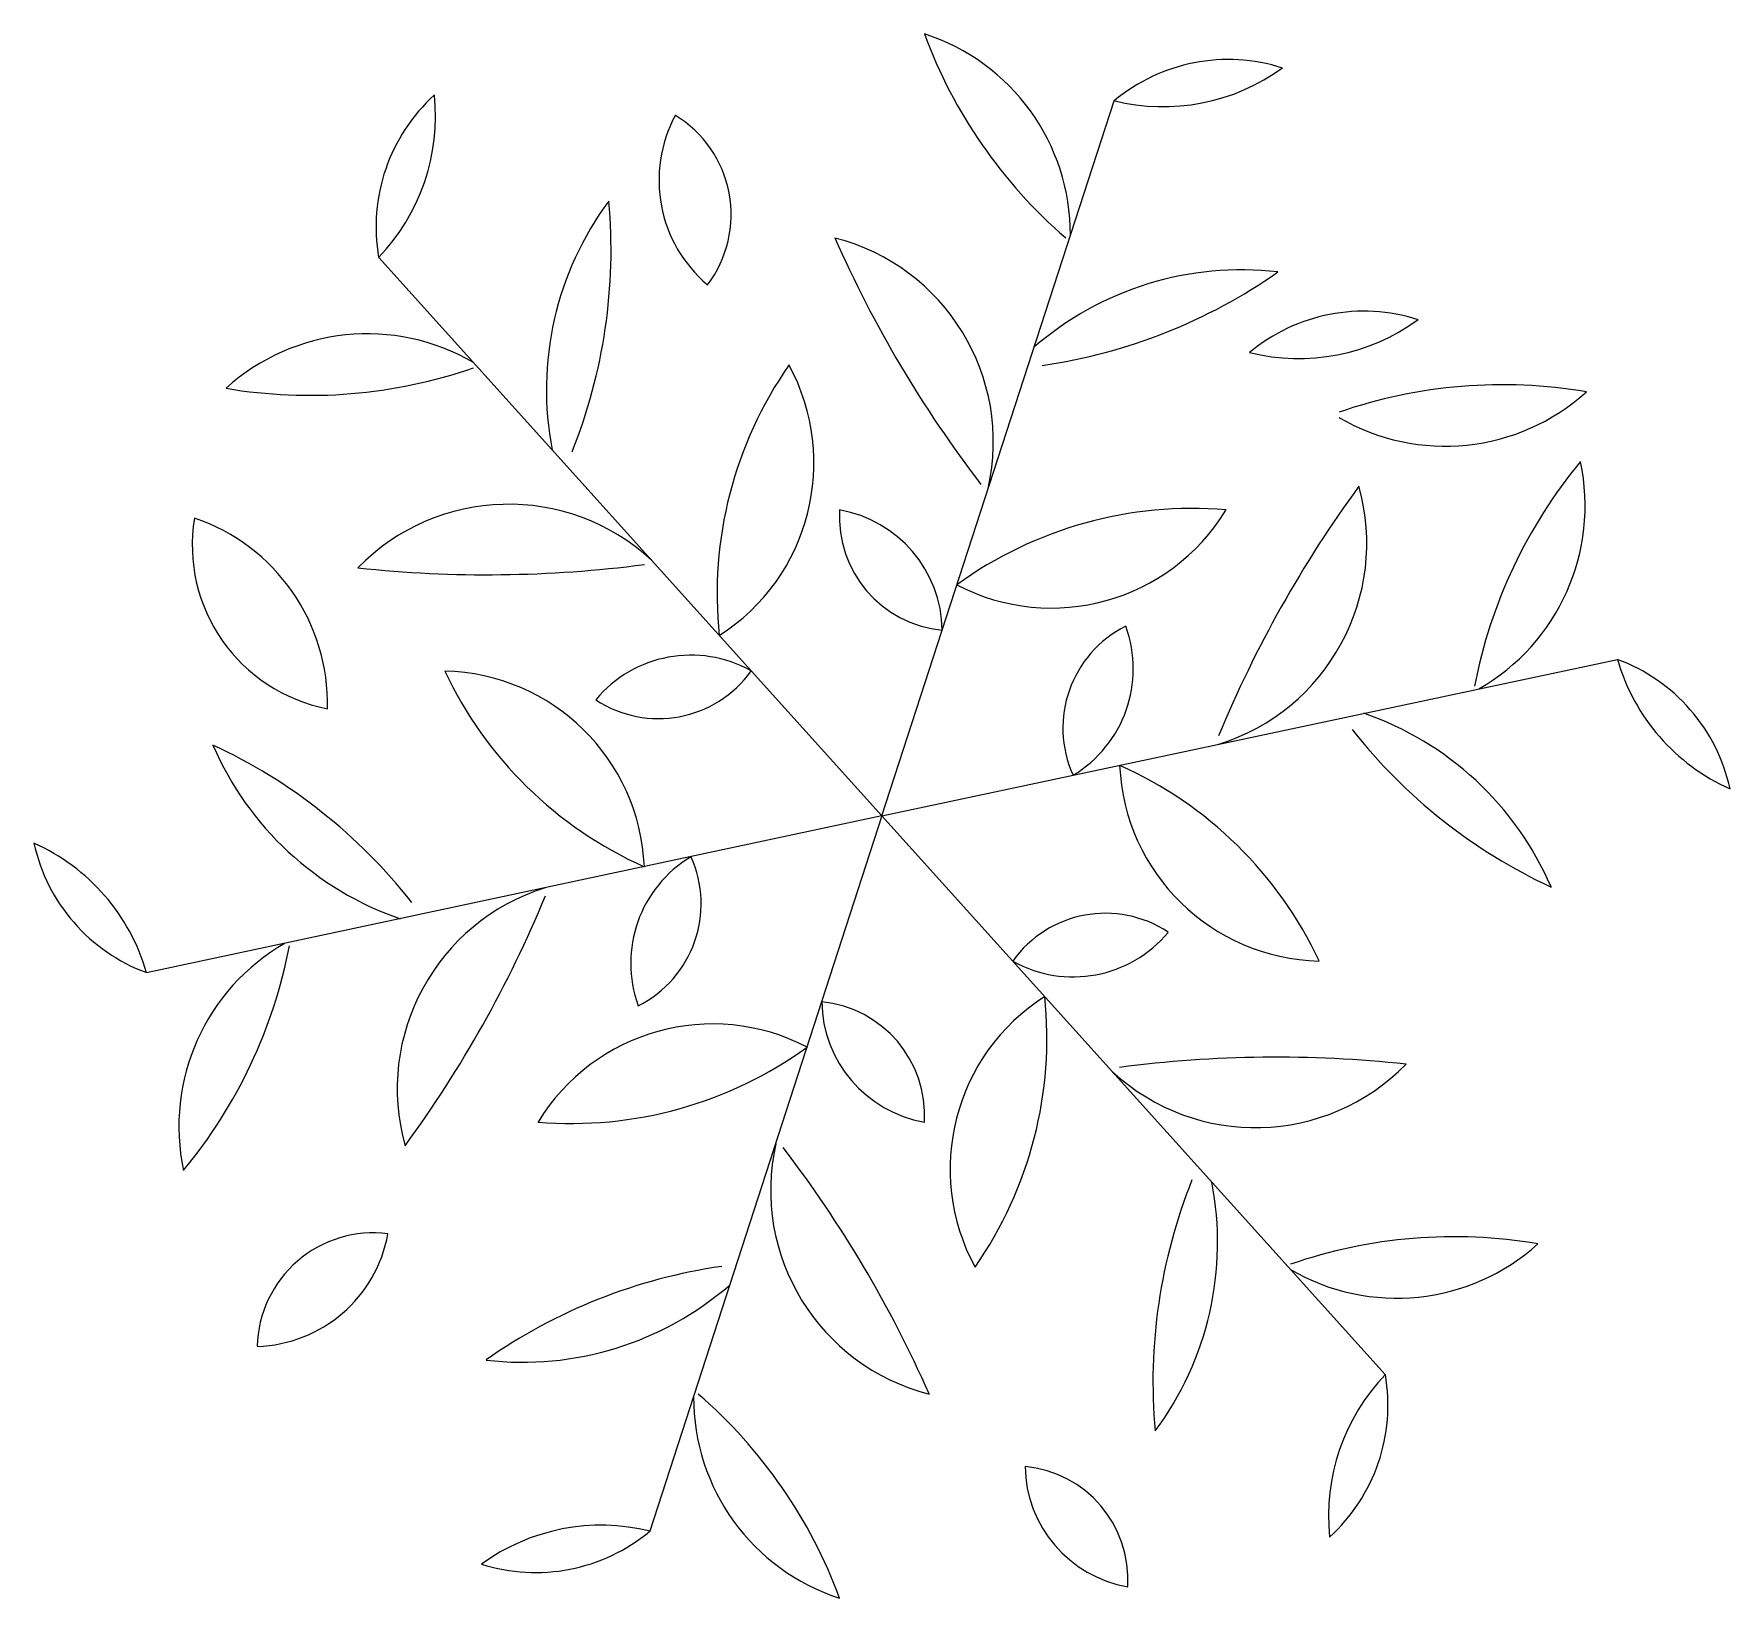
# Model space of a CAD drawing. Header units: millimetres. Extents: x 407.44 to 408.49, y 2573.61 to 2574.58.
import ezdxf

# ---------------------------------------------------------------- set-up
doc = ezdxf.new("R2010")
doc.units = ezdxf.units.MM
doc.header["$LTSCALE"] = 10
doc.layers.add('Vegetais', color=94, linetype='Continuous')

msp = doc.modelspace()

# ---------------------------------------------------------------- linework, layer by layer
at = {"layer": 'Vegetais'}
for q in [(408.1118, 2574.5428), (407.6548, 2574.4454), (408.4247, 2574.1956), (407.5105, 2574.0009), (407.8234, 2573.6538), (408.2804, 2573.7511)]:
    msp.add_line((407.9676, 2574.0983), q, dxfattribs=at)
for centre, radius, start, end in [((408.2859, 2574.6928), 0.3115, 200.3878, 229.0632), ((407.9536, 2574.4596), 0.1311, 359.75, 72.0497), ((408.1828, 2574.4576), 0.1108, 72.2233, 129.8114), ((408.1423, 2574.6654), 0.1263, 256.0238, 306.0109), ((407.7639, 2574.4643), 0.1108, 132.2233, 189.8114), ((407.5638, 2574.5331), 0.1263, 316.0238, 6.0109), ((407.9142, 2574.4934), 0.0852, 151.7015, 229.7406), ((407.8015, 2574.472), 0.0723, 322.8639, 58.5782), ((407.9554, 2574.3632), 0.1964, 143.3521, 190.9965), ((407.4603, 2574.4504), 0.3389, 338.197, 5.0866), ((408.6219, 2574.7592), 0.7472, 203.8113, 217.5003), ((407.906, 2574.3307), 0.1308, 347.2702, 75.7188), ((408.1909, 2574.2413), 0.1964, 83.3521, 130.9965), ((408.0189, 2574.7137), 0.3389, 278.197, 305.0866), ((408.267, 2574.3012), 0.1108, 72.2233, 129.8114), ((408.2265, 2574.5089), 0.1263, 256.0238, 306.0109), ((407.6477, 2574.2668), 0.1311, 59.75, 132.0497), ((408.1142, 2574.2362), 0.2491, 145.1527, 185.9348), ((407.7982, 2574.3177), 0.1271, 302.4729, 28.6145), ((407.6119, 2574.6712), 0.3115, 260.3878, 289.0632), ((408.3176, 2574.4592), 0.1311, 239.75, 312.0497), ((408.3534, 2574.0548), 0.3115, 80.3878, 109.0632), ((408.6417, 2574.1199), 0.3115, 140.3878, 169.0632), ((408.2735, 2574.2911), 0.1311, 299.75, 12.0497), ((408.8671, 2573.8621), 0.7472, 143.8113, 157.5003), ((408.1381, 2574.2678), 0.1308, 287.2702, 15.7188), ((407.6425, 2574.2667), 0.1036, 170.709, 259.1064), ((407.5008, 2574.1678), 0.1222, 358.6571, 71.1583), ((407.7355, 2574.1612), 0.1308, 47.2702, 135.7188), ((408.0119, 2574.2842), 0.0708, 176.5427, 264.4723), ((407.928, 2574.2125), 0.0771, 0.9077, 80.1073), ((408.1604, 2574.0403), 0.2491, 85.1527, 125.9348), ((408.0729, 2574.3546), 0.1271, 242.4729, 328.6145), ((407.7224, 2574.9954), 0.7472, 263.8113, 277.5003), ((408.1508, 2574.1529), 0.0708, 116.5427, 204.4723), ((408.0467, 2574.1897), 0.0771, 300.9077, 20.1073), ((407.6929, 2574.0613), 0.1271, 2.4729, 88.6145), ((407.9214, 2574.2942), 0.2491, 205.1527, 245.9348), ((407.8488, 2574.1211), 0.0771, 60.9077, 140.1073), ((407.8287, 2574.2296), 0.0708, 236.5427, 324.4723), ((408.5461, 2574.2305), 0.1263, 196.0238, 246.0109), ((408.3864, 2574.0916), 0.1108, 12.2233, 69.8114), ((408.2031, 2573.9764), 0.1964, 23.3521, 70.9965), ((408.5262, 2574.3615), 0.3389, 218.197, 245.0866), ((407.409, 2573.835), 0.3389, 38.197, 65.0866), ((407.7321, 2574.2201), 0.1964, 203.3521, 250.9965), ((408.2423, 2574.1352), 0.1271, 182.4729, 268.6145), ((408.0138, 2573.9023), 0.2491, 25.1527, 65.9348), ((407.3891, 2573.966), 0.1263, 16.0238, 66.0109), ((407.5488, 2574.1049), 0.1108, 192.2233, 249.8114), ((407.8885, 2574.0068), 0.0771, 120.9077, 200.1073), ((407.7844, 2574.0437), 0.0708, 296.5427, 24.4723), ((407.7971, 2573.9287), 0.1308, 107.2702, 195.7188), ((407.0681, 2574.3345), 0.7472, 323.8113, 337.5003), ((408.1065, 2573.967), 0.0708, 56.5427, 144.4723), ((408.0864, 2574.0754), 0.0771, 240.9077, 320.1073), ((407.6617, 2573.9054), 0.1311, 119.75, 192.0497), ((407.2935, 2574.0767), 0.3115, 320.3878, 349.0632), ((407.9233, 2573.9123), 0.0708, 356.5427, 84.4723), ((408.0072, 2573.984), 0.0771, 180.9077, 260.1073), ((408.137, 2573.8788), 0.1271, 122.4729, 208.6145), ((407.821, 2573.9603), 0.2491, 325.1527, 5.9348), ((407.8623, 2573.8419), 0.1271, 62.4729, 148.6145), ((407.7748, 2574.1563), 0.2491, 265.1527, 305.9348), ((408.2128, 2573.2012), 0.7472, 83.8113, 97.5003), ((408.1997, 2574.0354), 0.1308, 227.2702, 315.7188), ((408.0292, 2573.8658), 0.1308, 167.2702, 255.7188), ((407.3133, 2573.4374), 0.7472, 23.8113, 37.5003), ((408.4749, 2573.7462), 0.3389, 158.197, 185.0866), ((407.9798, 2573.8333), 0.1964, 323.3521, 10.9965), ((407.6515, 2573.7669), 0.0723, 82.8639, 178.5782), ((407.5767, 2573.8538), 0.0852, 271.7015, 349.7406), ((408.2875, 2573.9297), 0.1311, 239.75, 312.0497), ((408.3233, 2573.5253), 0.3115, 80.3878, 109.0632), ((407.9163, 2573.4829), 0.3389, 98.197, 125.0866), ((407.7443, 2573.9552), 0.1964, 263.3521, 310.9965), ((408.3714, 2573.6634), 0.1263, 136.0238, 186.0109), ((408.1713, 2573.7322), 0.1108, 312.2233, 9.8114), ((407.9816, 2573.7369), 0.1311, 179.75, 252.0497), ((407.6493, 2573.5037), 0.3115, 20.3878, 49.0632), ((408.0497, 2573.6236), 0.0708, 356.5427, 84.4723), ((408.1336, 2573.6952), 0.0771, 180.9077, 260.1073), ((407.7929, 2573.5312), 0.1263, 76.0238, 126.0109), ((407.7524, 2573.7389), 0.1108, 252.2233, 309.8114)]:
    msp.add_arc(centre, radius, start, end, dxfattribs=at)

doc.saveas('drawing.dxf')
